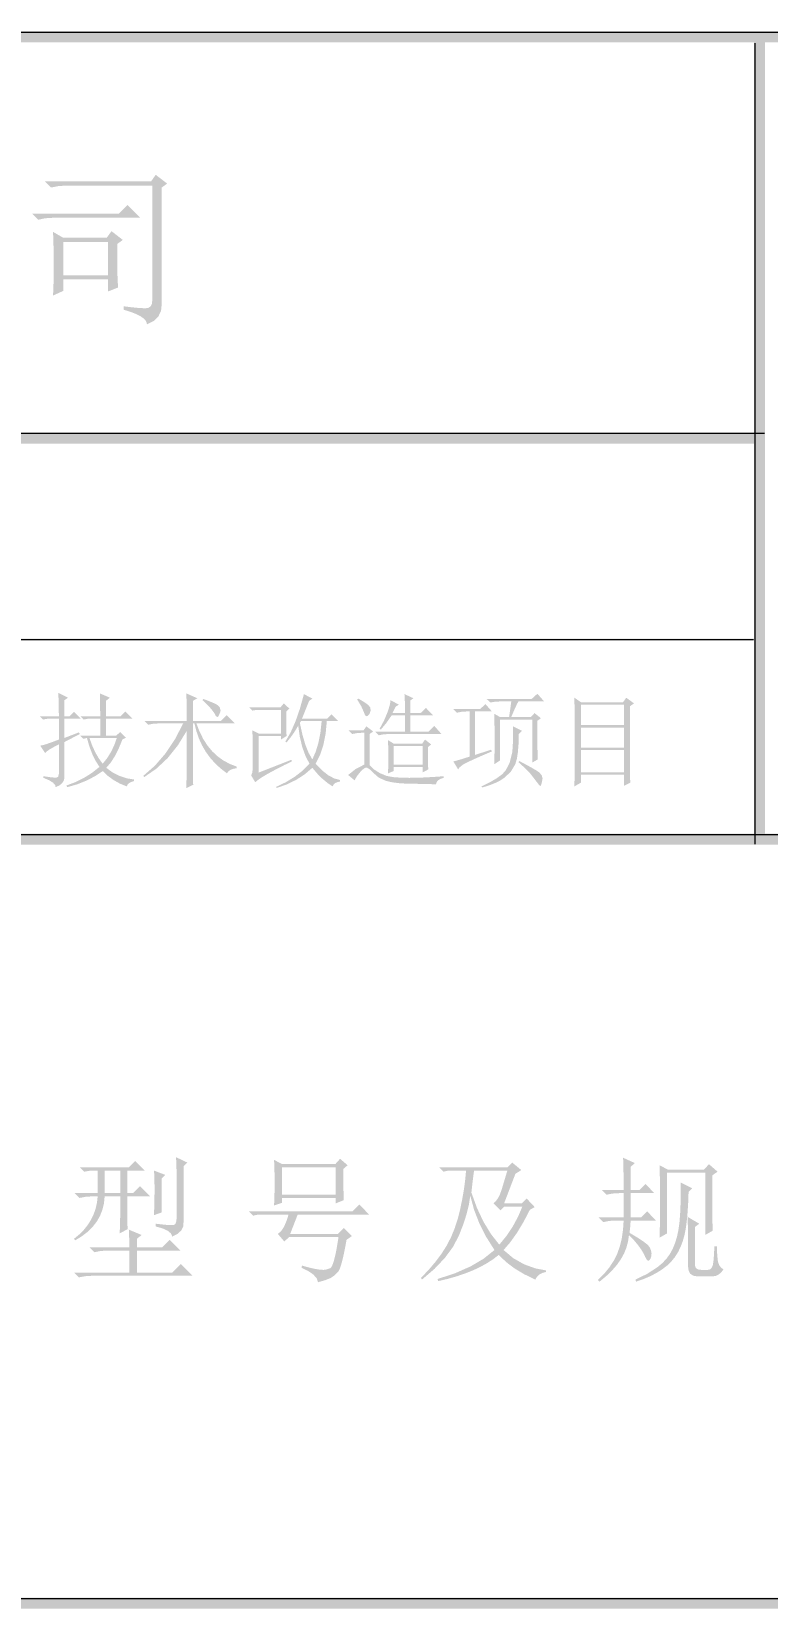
# Model space of a CAD drawing. Header units: millimetres. Extents: x 0 to 383, y 25 to 284.
# Drawn here: x 80.27 to 102.95, y 235.45 to 283.89 of the extents above; entities that cross this region are included whole.
import ezdxf

# ---------------------------------------------------------------- set-up
doc = ezdxf.new("R2010")
doc.units = ezdxf.units.MM

msp = doc.modelspace()

# ---------------------------------------------------------------- hatches: boundary and pattern name
h = msp.add_hatch(color=0)
h.dxf.hatch_style = 2
h.paths.add_polyline_path([(0, 283.548226), (383.109611, 283.548226), (383.109611, 283.886892), (0, 283.886892)])
h = msp.add_hatch(color=0)
h.dxf.hatch_style = 2
h.paths.add_polyline_path([(102.538389, 258.825559), (102.877052, 258.825559), (102.877052, 283.548226), (102.538389, 283.548226)])
h = msp.add_hatch(color=0)
h.paths.add_polyline_path([(80.687774, 279.265724), (83.956481, 279.265724), (84.099797, 279.469674), (84.452575, 279.199578), (84.28721, 279.078311), (84.28721, 275.500924), (84.265334, 275.283969), (84.182479, 275.104738), (84.037613, 274.963747), (83.829701, 274.861514), (83.818343, 274.922987), (83.784312, 274.983298), (83.727673, 275.042317), (83.648489, 275.099914), (83.546827, 275.155962), (83.422749, 275.21033), (83.276322, 275.262889), (83.107609, 275.31351), (83.107609, 275.418241), (83.336191, 275.390164), (83.526533, 275.371388), (83.679667, 275.36088), (83.796628, 275.357608), (83.883445, 275.373111), (83.945457, 275.419619), (83.982664, 275.497134), (83.995066, 275.605655), (83.995066, 279.138944), (81.371281, 279.138944), (81.110832, 279.123097), (80.875188, 279.078311)])
h.paths.add_polyline_path([(80.296411, 278.273536), (82.964293, 278.273536), (83.234389, 278.53812), (83.625752, 278.146757), (80.95787, 278.146757), (80.693975, 278.13091), (80.483825, 278.086123)])
h.paths.add_polyline_path([(81.250014, 277.402616), (81.250014, 276.371844), (82.633564, 276.371844), (82.633564, 277.402616)])
h.paths.add_polyline_path([(82.920196, 276.471062), (82.925019, 276.227839), (82.942245, 275.997017), (82.633564, 275.87575), (82.633564, 276.245064), (81.250014, 276.245064), (81.250014, 275.892286), (80.935821, 275.74897), (80.943917, 275.906928), (80.95098, 276.115529), (80.955975, 276.373739), (80.95787, 276.680524), (80.955975, 276.992736), (80.95098, 277.268258), (80.943917, 277.507606), (80.935821, 277.711297), (81.250014, 277.529396), (82.589467, 277.529396), (82.738295, 277.733345), (83.085561, 277.46325), (82.920196, 277.341983)])
h = msp.add_hatch(color=0)
h.dxf.hatch_style = 2
h.paths.add_polyline_path([(0.338667, 271.186892), (102.877056, 271.186892), (102.877056, 271.525559), (0.338667, 271.525559)])
h = msp.add_hatch(color=0)
h.dxf.hatch_style = 2
h.paths.add_polyline_path([(0.338667, 265.133226), (102.538389, 265.133226), (102.538389, 265.175559), (0.338667, 265.175559)])
h = msp.add_hatch(color=0)
h.paths.add_polyline_path([(83.182972, 262.129102), (83.072728, 262.068469), (82.961107, 261.793636), (82.841218, 261.556528), (82.713061, 261.357659), (82.576635, 261.197549), (82.763359, 261.061123), (82.979022, 260.949502), (83.207087, 260.87371), (83.431018, 260.839259), (83.431018, 260.789649), (83.342307, 260.760711), (83.2753, 260.723503), (83.231031, 260.678028), (83.210532, 260.624285), (82.999692, 260.709981), (82.805389, 260.817899), (82.627622, 260.947521), (82.466392, 261.09833), (82.224546, 260.937099), (81.96203, 260.800674), (81.678843, 260.689053), (81.374985, 260.602236), (81.347425, 260.651845), (81.628458, 260.758471), (81.892439, 260.888868), (82.138849, 261.04407), (82.367173, 261.225109), (82.249523, 261.411145), (82.145309, 261.621984), (82.055564, 261.857629), (81.981322, 262.118078), (81.871079, 262.090517), (81.77186, 262.189736), (82.389222, 262.189736), (82.389222, 262.713391), (82.019907, 262.713391), (81.882103, 262.68583), (81.782885, 262.785049), (82.389222, 262.785049), (82.388274, 262.996061), (82.385776, 263.183302), (82.382245, 263.347805), (82.378197, 263.490604), (82.686878, 263.358312), (82.56561, 263.259094), (82.56561, 262.785049), (83.012095, 262.785049), (83.160923, 262.933877), (83.381409, 262.713391), (82.56561, 262.713391), (82.56561, 262.189736), (82.885315, 262.189736), (83.00107, 262.299979)])
h.paths.add_polyline_path([(82.058492, 262.118078), (82.143156, 261.882434), (82.239704, 261.671594), (82.347622, 261.485559), (82.466392, 261.324328), (82.604971, 261.497961), (82.723396, 261.68813), (82.822184, 261.894836), (82.901852, 262.118078)])
h.paths.add_polyline_path([(80.54265, 261.881056), (80.609744, 261.89251), (80.727996, 261.92722), (80.896892, 261.9857), (81.115914, 262.068469), (81.115914, 262.713391), (80.779673, 262.713391), (80.630845, 262.68583), (80.531626, 262.785049), (81.115914, 262.785049), (81.11178, 263.15643), (81.099378, 263.507141), (81.397034, 263.358312), (81.286791, 263.281142), (81.286791, 262.785049), (81.446643, 262.785049), (81.584447, 262.922852), (81.793909, 262.713391), (81.286791, 262.713391), (81.286791, 262.118078), (81.733275, 262.288955), (81.760836, 262.239345), (81.286791, 261.991299), (81.286791, 260.888868), (81.263967, 260.796798), (81.211688, 260.71868), (81.129436, 260.653999), (81.016695, 260.602236), (80.999987, 260.672602), (80.932635, 260.743485), (80.813607, 260.815401), (80.641869, 260.888868), (80.641869, 260.938477), (80.781309, 260.917635), (80.893361, 260.904026), (80.977508, 260.89662), (81.033232, 260.89438), (81.095244, 260.925386), (81.115914, 261.010135), (81.115914, 261.919641), (80.952703, 261.834891), (80.827215, 261.762544), (80.739968, 261.7026), (80.691478, 261.655057)])
h = msp.add_hatch(color=0)
h.paths.add_polyline_path([(85.542173, 263.281142), (85.564222, 263.319727), (85.712016, 263.26495), (85.832939, 263.216375), (85.92699, 263.174), (85.994169, 263.137826), (86.07134, 263.063412), (86.0989, 262.972462), (86.087876, 262.914584), (86.060315, 262.84017), (86.027931, 262.780914), (85.999682, 262.763), (85.957651, 262.789183), (85.911487, 262.873243), (85.850681, 262.961007), (85.768171, 263.058589), (85.664991, 263.165473)])
h.paths.add_polyline_path([(85.057103, 262.63622), (85.053658, 263.028272), (85.046079, 263.490604), (85.38232, 263.341776), (85.244517, 263.259094), (85.244517, 262.63622), (86.0989, 262.63622), (86.286314, 262.823634), (86.545385, 262.564562), (85.35476, 262.564562), (85.450103, 262.315762), (85.562499, 262.090345), (85.691948, 261.888441), (85.838451, 261.710179), (86.002007, 261.555688), (86.182616, 261.425097), (86.380279, 261.318536), (86.594994, 261.236134), (86.594994, 261.186524), (86.483373, 261.164648), (86.396557, 261.131403), (86.334545, 261.085755), (86.297338, 261.026672), (86.104563, 261.173691), (85.931296, 261.33363), (85.777408, 261.506488), (85.64277, 261.692264), (85.527251, 261.89096), (85.430724, 262.102575), (85.353059, 262.327109), (85.294126, 262.564562), (85.244517, 262.564562), (85.244538, 262.16997), (85.244689, 261.821111), (85.245098, 261.517727), (85.245895, 261.25956), (85.247208, 261.046352), (85.249168, 260.877844), (85.251902, 260.753777), (85.255541, 260.673894), (85.046079, 260.574675), (85.050127, 260.927022), (85.053658, 261.338798), (85.056156, 261.809484), (85.057103, 262.338564), (84.783132, 261.889927), (84.473504, 261.502784), (84.127703, 261.17662), (83.745211, 260.910917), (83.71765, 260.949502), (84.076371, 261.264642), (84.400468, 261.63921), (84.690459, 262.072689), (84.94686, 262.564562), (84.164135, 262.564562), (84.007038, 262.553538), (83.866478, 262.525977), (83.756235, 262.63622)])
h = msp.add_hatch(color=0)
h.paths.add_polyline_path([(88.12186, 262.933877), (88.122033, 262.681782), (88.123238, 262.471545), (88.126511, 262.303683), (88.132885, 262.178712), (87.962008, 262.068469), (87.962008, 262.178712), (87.267477, 262.178712), (87.267477, 261.04872), (88.281713, 261.445595), (88.292737, 261.395986), (88.065361, 261.283041), (87.862789, 261.17972), (87.685022, 261.085831), (87.53206, 261.001178), (87.403903, 260.925569), (87.30055, 260.85881), (87.222001, 260.800706), (87.168258, 260.751064), (87.041478, 260.960526), (87.078686, 261.059745), (87.091088, 261.225109), (87.091088, 261.803885), (87.080064, 262.349589), (87.278501, 262.25037), (87.962008, 262.25037), (87.962008, 262.983486), (87.217867, 262.983486), (87.080064, 262.961437), (86.980845, 263.060656), (87.945472, 263.060656), (88.04469, 263.181924), (88.221079, 263.022071)])
h.paths.add_polyline_path([(88.579369, 262.63622), (88.540784, 262.586611), (88.620452, 262.221689), (88.710972, 261.912061), (88.81286, 261.65721), (88.926635, 261.45662), (89.031882, 261.697518), (89.115426, 261.974073), (89.176232, 262.286802), (89.213267, 262.63622)])
h.paths.add_polyline_path([(88.491175, 262.498417), (88.42589, 262.382575), (88.345103, 262.257949), (88.247779, 262.124021), (88.132885, 261.980274), (88.0943, 262.002323), (88.259836, 262.292658), (88.40987, 262.634153), (88.545435, 263.026291), (88.667564, 263.468556), (88.926635, 263.330752), (88.827416, 263.259094), (88.789089, 263.162976), (88.739911, 263.039986), (88.679363, 262.890124), (88.60693, 262.713391), (89.384143, 262.713391), (89.521947, 262.845682), (89.731409, 262.63622), (89.373119, 262.63622), (89.335912, 262.247528), (89.265632, 261.899659), (89.162279, 261.592098), (89.025853, 261.324328), (89.225238, 261.119603), (89.417905, 260.968105), (89.603338, 260.869317), (89.781018, 260.822722), (89.781018, 260.773113), (89.698336, 260.75761), (89.63219, 260.727638), (89.582581, 260.683196), (89.549508, 260.624285), (89.392498, 260.73091), (89.236004, 260.861307), (89.080544, 261.016509), (88.926635, 261.197549), (88.693143, 260.997905), (88.43123, 260.828234), (88.141411, 260.687502), (87.824204, 260.574675), (87.81318, 260.61326), (88.112903, 260.756146), (88.383688, 260.921252), (88.625533, 261.110129), (88.83844, 261.324328), (88.714417, 261.56514), (88.615198, 261.841092), (88.540784, 262.152185)])
h = msp.add_hatch(color=0)
h.paths.add_polyline_path([(91.434664, 261.870031), (91.434664, 261.296767), (92.327633, 261.296767), (92.327633, 261.870031)])
h.paths.add_polyline_path([(91.258275, 261.026672), (91.265855, 261.246469), (91.2693, 261.511741), (91.265855, 261.792172), (91.258275, 262.051932), (91.434664, 261.941689), (92.311097, 261.941689), (92.399291, 262.068469), (92.586704, 261.919641), (92.487485, 261.831446), (92.487658, 261.620779), (92.488863, 261.435949), (92.492136, 261.277992), (92.49851, 261.147939), (92.327633, 261.059745), (92.327633, 261.225109), (91.434664, 261.225109), (91.434664, 261.09833)])
h.paths.add_polyline_path([(91.335445, 263.281142), (91.594517, 263.143339), (91.495298, 263.082705), (91.396079, 262.884267), (91.78193, 262.884267), (91.780896, 263.063929), (91.777796, 263.221887), (91.772628, 263.357107), (91.765393, 263.468556), (92.041001, 263.341776), (91.941782, 263.270118), (91.941782, 262.884267), (92.261487, 262.884267), (92.426852, 263.04412), (92.647338, 262.812609), (91.941782, 262.812609), (91.941782, 262.316516), (92.509534, 262.316516), (92.685923, 262.487392), (92.906409, 262.239345), (91.2693, 262.239345), (91.112203, 262.228321), (90.971643, 262.20076), (90.8614, 262.316516), (91.78193, 262.316516), (91.78193, 262.812609), (91.368518, 262.812609), (91.211422, 262.584544), (91.037789, 262.377149), (90.999204, 262.399198), (91.132874, 262.648623), (91.241739, 262.906316), (91.28196, 263.028445), (91.31133, 263.130936), (91.32933, 263.214824)])
h.paths.add_polyline_path([(90.304673, 263.308703), (90.343258, 263.330752), (90.505177, 263.235667), (90.62989, 263.148851), (90.707749, 263.06479), (90.723597, 262.972462), (90.701548, 262.886334), (90.662963, 262.829146), (90.622311, 262.794695), (90.602329, 262.785049), (90.554098, 262.815365), (90.514135, 262.911828), (90.436276, 263.089595)])
h.paths.add_polyline_path([(90.690524, 261.285743), (90.829705, 261.146561), (91.010228, 261.032184), (91.221068, 260.946057), (91.456713, 260.905405), (91.693735, 260.893002), (91.914222, 260.888868), (92.141598, 260.891969), (92.393779, 260.90127), (92.670764, 260.916773), (92.972555, 260.938477), (92.972555, 260.888868), (92.876609, 260.857862), (92.804434, 260.814454), (92.757064, 260.758643), (92.735532, 260.690431), (92.455532, 260.697751), (92.202921, 260.703522), (91.978214, 260.708259), (91.78193, 260.712479), (91.607436, 260.723934), (91.448445, 260.742107), (91.30599, 260.767515), (91.181105, 260.800674), (90.971643, 260.896447), (90.811791, 261.037696), (90.691213, 261.153451), (90.607841, 261.203061), (90.570634, 261.201855), (90.525159, 261.181012), (90.471416, 261.139499), (90.409404, 261.076281), (90.297783, 260.935721), (90.227503, 260.811698), (90.029065, 260.977062), (90.260576, 261.159653), (90.525159, 261.296767), (90.525159, 262.277931), (90.453501, 262.277931), (90.296405, 262.266906), (90.155845, 262.239345), (90.045602, 262.349589), (90.50311, 262.349589), (90.591305, 262.476368), (90.800767, 262.316516), (90.690524, 262.239345)])
h = msp.add_hatch(color=0)
h.paths.add_polyline_path([(93.937182, 261.594424), (94.433275, 261.754276), (94.460836, 261.704667), (94.276857, 261.62586), (94.113484, 261.554805), (93.970653, 261.491501), (93.848298, 261.435949), (93.746356, 261.388149), (93.664761, 261.348099), (93.603449, 261.315802), (93.562355, 261.291255), (93.463825, 261.213396), (93.419039, 261.147939), (93.270211, 261.395986), (93.350999, 261.41459), (93.461758, 261.445595), (93.603524, 261.489004), (93.777329, 261.544814), (93.777329, 262.933877), (93.67811, 262.933877), (93.521014, 262.922852), (93.380454, 262.895292), (93.270211, 263.011047), (94.097034, 263.011047), (94.262399, 263.159875), (94.460836, 262.933877), (93.937182, 262.933877)])
h.paths.add_polyline_path([(94.532494, 261.307792), (94.540073, 261.655746), (94.543518, 262.057444), (94.540073, 262.472234), (94.532494, 262.862219), (94.708883, 262.763), (94.990003, 262.763), (95.01274, 262.923197), (95.031344, 263.056522), (95.045813, 263.162976), (95.056149, 263.242557), (94.708883, 263.242557), (94.551787, 263.234289), (94.411227, 263.209484), (94.295472, 263.319727), (95.684534, 263.319727), (95.860923, 263.47958), (96.070385, 263.242557), (95.276635, 263.242557), (95.235207, 263.166076), (95.184995, 263.060656), (95.125481, 262.926298), (95.056149, 262.763), (95.662485, 262.763), (95.772728, 262.884267), (95.971166, 262.724415), (95.860923, 262.647245), (95.860923, 261.89208), (95.871947, 261.45662), (95.70107, 261.357401), (95.70107, 262.68583), (94.708883, 262.68583), (94.708883, 261.423547)])
h.paths.add_polyline_path([(95.386878, 262.338564), (95.287659, 262.239345), (95.280597, 261.93032), (95.260098, 261.672972), (95.227198, 261.4673), (95.182928, 261.313304), (95.043057, 261.078348), (94.841175, 260.888868), (94.711984, 260.805152), (94.555921, 260.727638), (94.372986, 260.656324), (94.16318, 260.591212), (94.135619, 260.624285), (94.399169, 260.753562), (94.611042, 260.877155), (94.771239, 260.99558), (94.87976, 261.109354), (95.008606, 261.35809), (95.083709, 261.660569), (95.100332, 261.835322), (95.109203, 262.029195), (95.11084, 262.242704), (95.105758, 262.476368)])
h.paths.add_polyline_path([(95.304195, 261.40701), (95.535534, 261.282901), (95.716229, 261.183079), (95.845248, 261.107029), (95.921557, 261.054233), (95.995971, 260.966038), (96.020775, 260.861307), (95.993215, 260.723503), (95.972544, 260.661492), (95.960142, 260.640821), (95.918112, 260.661492), (95.871947, 260.723503), (95.645949, 261.015648), (95.492298, 261.176189), (95.276635, 261.373937)])
h = msp.add_hatch(color=0)
h.paths.add_polyline_path([(97.200376, 261.743252), (97.200376, 261.059745), (98.528805, 261.059745), (98.528805, 261.743252)])
h.paths.add_polyline_path([(97.001939, 260.624285), (97.005987, 260.874226), (97.009518, 261.176878), (97.012015, 261.531206), (97.012963, 261.936177), (97.012015, 262.347521), (97.009518, 262.721659), (97.005987, 263.058589), (97.001939, 263.358312), (97.200376, 263.220509), (98.501244, 263.220509), (98.600463, 263.358312), (98.837485, 263.181924), (98.710706, 263.093729), (98.710706, 261.258182), (98.711739, 261.08653), (98.71484, 260.943301), (98.720008, 260.827976), (98.727242, 260.74004), (98.528805, 260.640821), (98.528805, 260.988087), (97.200376, 260.988087), (97.200376, 260.74004)])
h.paths.add_polyline_path([(97.200376, 263.143339), (97.200376, 262.514953), (98.528805, 262.514953), (98.528805, 263.143339)])
h.paths.add_polyline_path([(97.200376, 262.437783), (97.200376, 261.820422), (98.528805, 261.820422), (98.528805, 262.437783)])
h = msp.add_hatch(color=0)
h.dxf.hatch_style = 2
h.paths.add_polyline_path([(0.338667, 258.825559), (383.109611, 258.825559), (383.109611, 259.164226), (0.338667, 259.164226)])
h = msp.add_hatch(color=0)
h.paths.add_polyline_path([(82.990311, 246.852502), (83.002713, 247.195633), (83.006847, 247.464351), (83.006847, 247.993517), (82.52729, 247.993517), (82.505844, 247.78061), (82.458044, 247.580106), (82.383888, 247.392004), (82.283377, 247.216304), (82.156512, 247.053006), (82.003291, 246.902111), (81.823715, 246.763618), (81.617785, 246.637528), (81.584712, 246.687137), (81.744392, 246.819687), (81.884435, 246.961022), (82.004841, 247.111142), (82.10561, 247.270047), (82.186742, 247.437737), (82.248237, 247.614212), (82.290095, 247.799472), (82.312316, 247.993517), (82.146951, 247.993517), (81.940246, 247.981115), (81.750076, 247.943908), (81.601248, 248.092736), (82.312316, 248.092736), (82.312316, 248.787267), (82.097342, 248.787267), (81.898905, 248.754194), (81.766613, 248.886486), (83.271431, 248.886486), (83.469868, 249.084924), (83.767524, 248.787267), (83.221821, 248.787267), (83.221821, 248.092736), (83.403722, 248.092736), (83.618696, 248.30771), (83.932889, 247.993517), (83.221821, 247.993517), (83.221821, 247.464351), (83.222855, 247.310355), (83.225955, 247.179097), (83.231123, 247.070576), (83.238358, 246.984793)])
h.paths.add_polyline_path([(82.52729, 248.787267), (82.52729, 248.092736), (83.006847, 248.092736), (83.006847, 248.787267)])
h.paths.add_polyline_path([(84.048644, 247.414741), (84.065181, 248.158882), (84.061046, 248.497879), (84.048644, 248.787267), (84.39591, 248.654976), (84.280155, 248.53922), (84.280155, 247.497424)])
h.paths.add_polyline_path([(84.726639, 249.200679), (85.073905, 249.035314), (84.958149, 248.919559), (84.958149, 247.216304), (84.948848, 247.069543), (84.887869, 246.943452), (84.775215, 246.838032), (84.610884, 246.753283), (84.572643, 246.847334), (84.474458, 246.93105), (84.316328, 247.00443), (84.098253, 247.067476), (84.098253, 247.150158), (84.292643, 247.12854), (84.446208, 247.11364), (84.559466, 247.105975), (84.632932, 247.106061), (84.680388, 247.122511), (84.714926, 247.163249), (84.736027, 247.227759), (84.743175, 247.315523), (84.743175, 248.688049), (84.739041, 248.923693)])
h.paths.add_polyline_path([(83.287967, 246.422554), (83.283833, 246.683003), (83.271431, 246.968257), (83.668306, 246.802892), (83.519477, 246.687137), (83.519477, 246.422554), (84.296691, 246.422554), (84.528201, 246.654064), (84.858931, 246.323335), (83.519477, 246.323335), (83.519477, 245.64534), (84.610884, 245.64534), (84.875467, 245.909924), (85.239269, 245.546122), (82.130415, 245.546122), (81.923709, 245.533719), (81.73354, 245.496512), (81.584712, 245.64534), (83.287967, 245.64534), (83.287967, 246.323335), (82.609972, 246.323335), (82.403266, 246.310933), (82.213097, 246.273726), (82.064269, 246.422554)])
h = msp.add_hatch(color=0)
h.paths.add_polyline_path([(89.880722, 248.836877), (89.881756, 248.497879), (89.884856, 248.225028), (89.890024, 248.018322), (89.897259, 247.877762), (89.649212, 247.778543), (89.649212, 247.943908), (87.995566, 247.943908), (87.995566, 247.79508), (87.747519, 247.712398), (87.759921, 248.052084), (87.764056, 248.412441), (87.759921, 248.775554), (87.747519, 249.117997), (87.995566, 248.985705), (89.632675, 248.985705), (89.781503, 249.151069), (90.013014, 248.952632)])
h.paths.add_polyline_path([(87.995566, 248.886486), (87.995566, 248.043127), (89.649212, 248.043127), (89.649212, 248.886486)])
h.paths.add_polyline_path([(89.979941, 246.654064), (89.943251, 246.450459), (89.907594, 246.269592), (89.872971, 246.111462), (89.839381, 245.976069), (89.806825, 245.863415), (89.775302, 245.773498), (89.744813, 245.706318), (89.715358, 245.661877), (89.599602, 245.549567), (89.483847, 245.474464), (89.330885, 245.413141), (89.103509, 245.347684), (89.059067, 245.468607), (88.958815, 245.583329), (88.802752, 245.691849), (88.590878, 245.794168), (88.607415, 245.860314), (88.816188, 245.802437), (88.996022, 245.761095), (89.146917, 245.736291), (89.268873, 245.728023), (89.360513, 245.740425), (89.472823, 245.777632), (89.504076, 245.80347), (89.535782, 245.85618), (89.567875, 245.935762), (89.600291, 246.042215), (89.632966, 246.17554), (89.665834, 246.335737), (89.698832, 246.522806), (89.731894, 246.736747), (88.21054, 246.736747), (88.061712, 246.604455), (87.863274, 246.835965), (87.967316, 246.922782), (88.050687, 247.050939), (88.124413, 247.220438), (88.194003, 247.431278), (87.251425, 247.431278), (87.102597, 247.398205), (86.970306, 247.530497), (90.161842, 247.530497), (90.376816, 247.74547), (90.674472, 247.431278), (88.475123, 247.431278), (88.243613, 246.835965), (89.715358, 246.835965), (89.897259, 247.017866), (90.145306, 246.769819)])
h = msp.add_hatch(color=0)
h.paths.add_polyline_path([(95.183634, 248.688049), (94.836368, 247.778543), (95.382071, 247.778543), (95.530899, 247.927372), (95.778946, 247.662788), (95.630118, 247.580106), (95.430647, 247.198734), (95.229109, 246.864904), (95.025504, 246.578617), (94.819832, 246.339872), (95.118177, 246.08838), (95.453729, 245.898899), (95.800306, 245.774187), (96.126212, 245.711486), (96.126212, 245.661877), (96.018725, 245.635005), (95.927774, 245.587463), (95.85336, 245.51925), (95.795483, 245.430366), (95.452351, 245.595731), (95.150561, 245.777632), (94.890112, 245.976069), (94.671003, 246.191043), (94.50073, 246.05901), (94.312369, 245.935762), (94.105922, 245.821299), (93.881388, 245.71562), (93.638767, 245.618727), (93.378059, 245.530619), (93.099265, 245.451295), (92.802384, 245.380757), (92.785847, 245.446903), (93.329483, 245.626737), (93.802839, 245.83551), (94.205916, 246.073221), (94.538712, 246.339872), (94.281363, 246.748115), (94.071557, 247.16256), (93.909293, 247.583206), (93.794571, 248.010054), (93.747115, 247.721699), (93.671237, 247.418875), (93.567453, 247.101582), (93.436281, 246.769819), (93.257395, 246.431856), (93.009778, 246.095959), (92.692916, 245.762129), (92.30629, 245.430366), (92.273217, 245.479976), (92.515063, 245.73431), (92.72797, 245.985027), (92.911938, 246.232643), (93.066967, 246.477675), (93.198311, 246.731837), (93.311569, 247.006153), (93.407256, 247.300106), (93.485891, 247.613179), (93.549883, 247.928405), (93.600957, 248.229162), (93.638594, 248.515449), (93.66228, 248.787267), (93.116576, 248.787267), (92.967748, 248.754194), (92.835457, 248.886486), (94.935587, 248.886486), (95.084415, 249.035314), (95.365535, 248.803804)])
h.paths.add_polyline_path([(94.505639, 247.778543), (94.576952, 247.840641), (94.642065, 247.928061), (94.700976, 248.041318), (94.753686, 248.180931), (94.935587, 248.787267), (93.910326, 248.787267), (93.892756, 248.664277), (93.873119, 248.510282), (93.851415, 248.32528), (93.827644, 248.109273), (93.99921, 247.63695), (94.199714, 247.21217), (94.429158, 246.834932), (94.68754, 246.505236), (94.905614, 246.770853), (95.096817, 247.055073), (95.261148, 247.357897), (95.398608, 247.679325), (94.836368, 247.679325), (94.720613, 247.563569)])
h = msp.add_hatch(color=0)
h.paths.add_polyline_path([(98.50217, 249.184142), (98.865972, 249.018778), (98.733681, 248.903023), (98.733681, 248.191955), (99.0148, 248.191955), (99.196701, 248.373856), (99.461285, 248.092736), (98.733681, 248.092736), (98.733681, 247.348595), (99.06441, 247.348595), (99.246311, 247.530497), (99.510894, 247.249377), (98.733681, 247.249377), (98.725412, 247.088146), (98.700608, 246.869038), (98.943487, 246.724344), (99.126421, 246.604455), (99.249411, 246.50937), (99.312457, 246.43909), (99.362066, 246.331603), (99.378602, 246.240653), (99.370334, 246.149702), (99.34553, 246.075288), (99.312457, 246.025679), (99.279384, 246.009142), (99.252512, 246.021545), (99.221506, 246.058752), (99.186366, 246.120763), (99.147092, 246.20758), (99.068544, 246.344006), (98.965191, 246.4887), (98.837033, 246.641662), (98.684071, 246.802892), (98.656166, 246.607555), (98.605523, 246.41842), (98.532142, 246.235485), (98.436024, 246.058752), (98.314068, 245.885119), (98.163173, 245.711486), (97.983339, 245.537853), (97.774566, 245.36422), (97.724957, 245.41383), (97.917193, 245.6071), (98.08049, 245.806571), (98.214849, 246.012243), (98.320269, 246.224116), (98.400884, 246.449426), (98.460829, 246.695405), (98.500103, 246.962056), (98.518707, 247.249377), (98.287196, 247.249377), (98.08049, 247.236974), (97.890321, 247.199767), (97.741493, 247.348595), (98.518707, 247.348595), (98.518707, 248.092736), (98.386415, 248.092736), (98.179709, 248.080334), (97.98954, 248.043127), (97.840712, 248.191955), (98.518707, 248.191955), (98.517673, 248.477209), (98.514572, 248.737658), (98.509405, 248.973303)])
h.paths.add_polyline_path([(101.247222, 248.638439), (101.247481, 248.318821), (101.248256, 248.029691), (101.249548, 247.77105), (101.251356, 247.542899), (101.253682, 247.345237), (101.256524, 247.178063), (101.259883, 247.041379), (101.263759, 246.935184), (101.032248, 246.802892), (101.032248, 248.721122), (99.85816, 248.721122), (99.85816, 246.852502), (99.626649, 246.72021), (99.639052, 247.241109), (99.643186, 247.811616), (99.639052, 248.394526), (99.626649, 248.952632), (99.874696, 248.82034), (100.999175, 248.82034), (101.148003, 248.985705), (101.412587, 248.754194)])
h.paths.add_polyline_path([(100.271571, 248.423465), (100.635373, 248.241564), (100.519618, 248.125809), (100.508249, 247.808602), (100.490679, 247.518783), (100.466908, 247.25687), (100.436936, 247.023378), (100.396714, 246.812453), (100.34254, 246.617546), (100.27493, 246.438143), (100.194401, 246.273726), (100.098283, 246.121969), (99.983561, 245.981582), (99.850236, 245.853596), (99.698307, 245.739047), (99.527689, 245.631646), (99.33795, 245.53303), (99.128575, 245.443716), (98.899045, 245.36422), (98.882509, 245.430366), (99.233908, 245.599865), (99.560503, 245.810705), (99.707351, 245.932661), (99.834044, 246.06702), (99.9411, 246.213781), (100.029036, 246.372944), (100.101297, 246.547611), (100.160639, 246.740881), (100.206545, 246.952754), (100.238498, 247.183231), (100.259169, 247.44058), (100.271571, 247.733068), (100.275705, 248.060697)])
h.paths.add_polyline_path([(100.503082, 245.843778), (100.503082, 246.72021), (100.498947, 247.079878), (100.486545, 247.365132), (100.850347, 247.150158), (100.718056, 247.050939), (100.718056, 245.876851), (100.730458, 245.811738), (100.767665, 245.76523), (100.829677, 245.737324), (100.916493, 245.728023), (101.114931, 245.728023), (101.181163, 245.743612), (101.231375, 245.790723), (101.266084, 245.869874), (101.285807, 245.981582), (101.305789, 246.228939), (101.313368, 246.455627), (101.39605, 246.455627), (101.400873, 246.232385), (101.418099, 246.025679), (101.438683, 245.933695), (101.475288, 245.85618), (101.527395, 245.793135), (101.594488, 245.744559), (101.524208, 245.650508), (101.44566, 245.583329), (101.358843, 245.543021), (101.263759, 245.529585), (100.784201, 245.529585), (100.661211, 245.549222), (100.573362, 245.608133), (100.520652, 245.706318)])
h = msp.add_hatch(color=0)
h.dxf.hatch_style = 2
h.paths.add_polyline_path([(0.338667, 235.288226), (383.109611, 235.288226), (383.109611, 235.626896), (0.338667, 235.626896)])

# ---------------------------------------------------------------- linework, layer by layer
at = {"color": 0, "lineweight": 0}
for points in [[(0.021167, 283.865726), (383.088444, 283.865726)], [(102.559556, 283.527059), (102.559556, 258.846726)], [(0.359833, 271.504392), (102.855889, 271.504392)], [(0.359833, 265.154392), (102.517222, 265.154392)], [(0.359833, 259.143059), (383.088444, 259.143059)], [(0.359833, 235.605726), (383.088444, 235.605726)]]:
    msp.add_lwpolyline(points, dxfattribs=at)

# ---------------------------------------------------------------- texts
at = {"color": 0, "char_height": 3.039533, "attachment_point": 1}
for insert in [(85.555667, 248.833481), (90.847333, 248.833481), (96.491778, 248.833481), (101.783444, 248.833481)]:
    msp.add_mtext('{\\fArial|b0|i0|c0; }', dxfattribs=dict(at, insert=insert))

doc.saveas('drawing.dxf')
